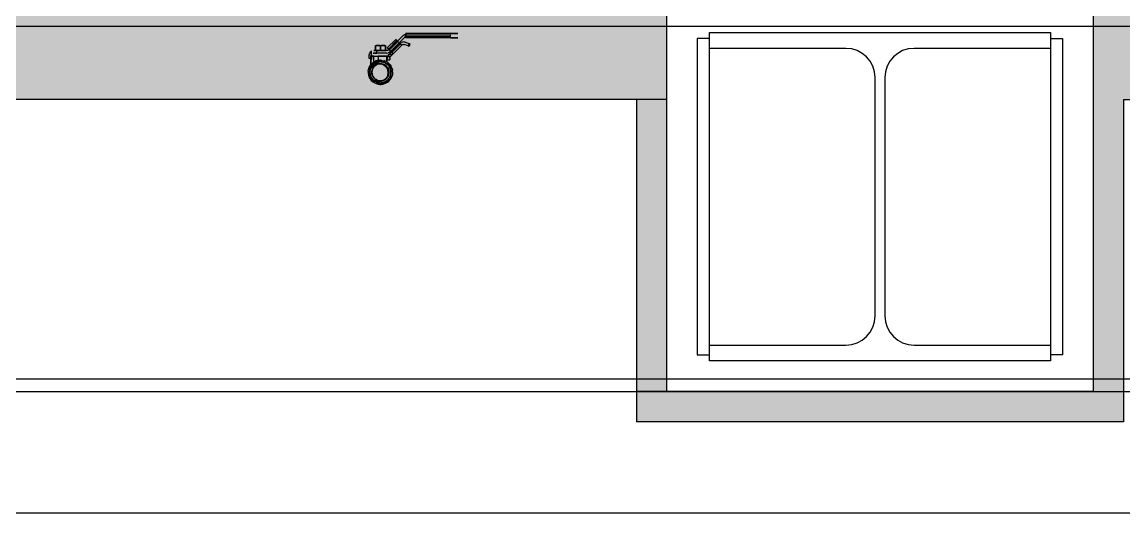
# Model space of a CAD drawing. Header units: inches. Extents: x 0 to 54693, y 0 to 31146.
# Drawn here: x 13074 to 13979, y 14308 to 14712 of the extents above; entities that cross this region are included whole.
import ezdxf

# ---------------------------------------------------------------- set-up
doc = ezdxf.new("R2010")
doc.units = ezdxf.units.IN
doc.header["$MEASUREMENT"] = 0
doc.layers.add('Added', color=3, linetype='Continuous')

msp = doc.modelspace()

# ---------------------------------------------------------------- linework, layer by layer
at = {"layer": 'Added', "linetype": 'Continuous', "lineweight": -2, "ltscale": 0.18}
for p, q in [((13603.23, 14408.32), (13603.23, 14868.32)), ((13953.23, 14868.32), (13953.23, 14408.32)), ((14228.23, 14708.32), (8565.31, 14708.32)), ((13373.63, 14690.81), (13380.55, 14697.73)), ((13375.06, 14689.38), (13386.36, 14700.68)), ((13376.04, 14687.59), (13387.17, 14698.72)), ((13381.94, 14696.35), (13380.55, 14697.73)), ((13385.4, 14692.89), (13380.55, 14697.73)), ((13380.55, 14697.73), (13380.59, 14697.7)), ((13380.58, 14697.71), (13380.55, 14697.73)), ((13380.66, 14697.63), (13380.58, 14697.71)), ((13380.59, 14697.7), (13380.69, 14697.6)), ((13380.78, 14697.51), (13380.66, 14697.63)), ((13380.69, 14697.6), (13380.86, 14697.43)), ((13380.94, 14697.34), (13380.78, 14697.51)), ((13380.86, 14697.43), (13381.07, 14697.22)), ((13381.14, 14697.15), (13380.94, 14697.34)), ((13381.07, 14697.22), (13381.32, 14696.96)), ((13386.36, 14700.68), (13386.93, 14701.14)), ((13386.93, 14701.14), (13387.57, 14701.49)), ((13387.69, 14699.15), (13387.17, 14698.72)), ((13387.57, 14701.49), (13388.27, 14701.7)), ((13387.69, 14699.15), (13388.27, 14699.48)), ((13388.27, 14702.06), (13388.27, 14702.08)), ((13388.27, 14702.08), (13388.27, 14702.08)), ((13388.27, 14702.08), (13388.27, 14702.08)), ((13388.27, 14702.08), (13388.27, 14702.06)), ((13388.27, 14702.03), (13388.27, 14702.06)), ((13388.27, 14702.06), (13388.27, 14702.03)), ((13388.27, 14701.99), (13388.27, 14702.03)), ((13388.27, 14702.03), (13388.27, 14701.99)), ((13388.27, 14701.93), (13388.27, 14701.99)), ((13388.27, 14701.99), (13388.27, 14701.93)), ((13388.27, 14701.87), (13388.27, 14701.93)), ((13388.27, 14701.93), (13388.27, 14701.87)), ((13388.27, 14701.81), (13388.27, 14701.87)), ((13388.27, 14701.87), (13388.27, 14701.81)), ((13388.27, 14701.73), (13388.27, 14701.81)), ((13388.27, 14701.81), (13388.27, 14701.73)), ((13388.27, 14701.65), (13388.27, 14701.73)), ((13388.27, 14701.73), (13388.27, 14701.65)), ((13388.27, 14701.7), (13388.27, 14699.48)), ((13388.27, 14701.55), (13388.27, 14701.65)), ((13388.27, 14701.65), (13388.27, 14701.55)), ((13388.27, 14699.95), (13388.27, 14700.05)), ((13388.27, 14700.05), (13388.27, 14699.95)), ((13388.27, 14699.87), (13388.27, 14699.95)), ((13388.27, 14699.95), (13388.27, 14699.87)), ((13388.27, 14699.79), (13388.27, 14699.87)), ((13388.27, 14699.87), (13388.27, 14699.79)), ((13388.27, 14699.79), (13388.27, 14699.73)), ((13388.27, 14699.73), (13388.27, 14699.79)), ((13388.27, 14699.73), (13388.27, 14699.67)), ((13388.27, 14699.67), (13388.27, 14699.73)), ((13388.27, 14699.67), (13388.27, 14699.61)), ((13388.27, 14699.61), (13388.27, 14699.67)), ((13388.27, 14699.61), (13388.27, 14699.57)), ((13388.27, 14699.57), (13388.27, 14699.61)), ((13388.27, 14699.57), (13388.27, 14699.54)), ((13388.27, 14699.54), (13388.27, 14699.57)), ((13388.27, 14699.54), (13388.27, 14699.52)), ((13388.27, 14699.52), (13388.27, 14699.54)), ((13388.27, 14699.52), (13388.27, 14699.52)), ((13388.27, 14699.52), (13388.27, 14699.52)), ((13425.56, 14702.59), (13388.78, 14702.59)), ((13388.78, 14702.58), (13388.78, 14702.59)), ((13388.78, 14702.59), (13388.78, 14702.58)), ((13388.78, 14702.54), (13388.78, 14702.58)), ((13388.78, 14702.58), (13388.78, 14702.54)), ((13388.78, 14702.48), (13388.78, 14702.54)), ((13388.78, 14702.54), (13388.78, 14702.48)), ((13388.78, 14702.4), (13388.78, 14702.48)), ((13388.78, 14702.48), (13388.78, 14702.4)), ((13388.78, 14702.3), (13388.78, 14702.4)), ((13388.78, 14702.4), (13388.78, 14702.3)), ((13388.78, 14702.17), (13388.78, 14702.3)), ((13388.78, 14702.3), (13388.78, 14702.17)), ((13388.78, 14702.17), (13388.78, 14702.04)), ((13388.78, 14702.04), (13388.78, 14702.17)), ((13388.78, 14702.04), (13388.78, 14701.89)), ((13388.78, 14701.89), (13388.78, 14702.04)), ((13388.78, 14701.89), (13388.78, 14701.73)), ((13388.78, 14701.73), (13388.78, 14701.89)), ((13388.78, 14701.73), (13388.78, 14701.57)), ((13388.78, 14701.57), (13388.78, 14701.73)), ((13388.78, 14701.57), (13388.78, 14700.03)), ((13388.78, 14701.57), (13425.63, 14701.57)), ((13388.78, 14700.03), (13425.63, 14700.03)), ((13388.78, 14700.03), (13388.78, 14699.87)), ((13388.78, 14699.87), (13388.78, 14700.03)), ((13388.78, 14699.87), (13388.78, 14699.71)), ((13388.78, 14699.71), (13388.78, 14699.87)), ((13388.78, 14699.71), (13388.78, 14699.56)), ((13388.78, 14699.56), (13388.78, 14699.71)), ((13388.78, 14699.56), (13388.78, 14699.43)), ((13388.78, 14699.43), (13388.78, 14699.56)), ((13388.78, 14699.43), (13388.78, 14699.3)), ((13388.78, 14699.3), (13388.78, 14699.43)), ((13388.78, 14699.3), (13388.78, 14699.2)), ((13388.78, 14699.2), (13388.78, 14699.3)), ((13388.78, 14699.2), (13388.78, 14699.12)), ((13388.78, 14699.12), (13388.78, 14699.2)), ((13388.78, 14699.12), (13388.78, 14699.06)), ((13388.78, 14699.06), (13388.78, 14699.12)), ((13388.78, 14699.06), (13388.78, 14699.02)), ((13388.78, 14699.02), (13388.78, 14699.06)), ((13388.78, 14699.02), (13388.78, 14699.01)), ((13388.78, 14699.01), (13388.78, 14699.02)), ((13425.56, 14699.01), (13388.78, 14699.01)), ((13425.56, 14702.59), (13427.15, 14702.59)), ((13427.15, 14702.59), (13425.56, 14702.59)), ((13425.56, 14699.01), (13427.15, 14699.01)), ((13427.15, 14699.01), (13425.56, 14699.01)), ((13425.63, 14700.03), (13425.63, 14701.57)), ((13427.15, 14702.59), (13428.58, 14702.59)), ((13428.58, 14702.59), (13427.15, 14702.59)), ((13427.15, 14699.01), (13428.58, 14699.01)), ((13428.58, 14699.01), (13427.15, 14699.01)), ((13428.58, 14702.59), (13429.8, 14702.59)), ((13429.8, 14702.59), (13428.58, 14702.59)), ((13428.58, 14699.01), (13429.8, 14699.01)), ((13429.8, 14699.01), (13428.58, 14699.01)), ((13429.8, 14702.59), (13430.74, 14702.59)), ((13430.74, 14702.59), (13429.8, 14702.59)), ((13429.8, 14699.01), (13430.74, 14699.01)), ((13430.74, 14699.01), (13429.8, 14699.01)), ((13430.74, 14702.59), (13431.33, 14702.59)), ((13431.33, 14702.59), (13430.74, 14702.59)), ((13430.74, 14699.01), (13431.33, 14699.01)), ((13431.33, 14699.01), (13430.74, 14699.01)), ((13431.33, 14702.59), (13431.53, 14702.59)), ((13431.53, 14702.59), (13431.33, 14702.59)), ((13431.33, 14699.01), (13431.53, 14699.01)), ((13431.53, 14699.01), (13431.33, 14699.01)), ((13638.23, 14698.32), (13628.23, 14698.32)), ((13628.23, 14698.32), (13628.23, 14438.32)), ((13638.23, 14433.32), (13638.23, 14703.32)), ((13638.23, 14703.32), (13918.23, 14703.32)), ((13918.23, 14703.32), (13918.23, 14433.32)), ((13918.23, 14698.32), (13928.23, 14698.32)), ((13928.23, 14698.32), (13928.23, 14438.32)), ((13362.5, 14688.45), (13362.46, 14688.45)), ((13362.46, 14688.45), (13362.57, 14688.45)), ((13362.72, 14688.45), (13362.5, 14688.45)), ((13362.57, 14688.45), (13362.74, 14688.45)), ((13362.87, 14688.45), (13362.72, 14688.45)), ((13362.74, 14688.45), (13362.85, 14688.45)), ((13362.85, 14688.45), (13363.01, 14688.45)), ((13363.09, 14688.45), (13362.87, 14688.45)), ((13363.01, 14688.45), (13363.27, 14688.45)), ((13363.44, 14688.45), (13363.09, 14688.45)), ((13363.27, 14688.45), (13363.62, 14688.45)), ((13363.89, 14688.45), (13363.44, 14688.45)), ((13363.62, 14688.45), (13364.04, 14688.45)), ((13364.42, 14688.45), (13363.89, 14688.45)), ((13363.93, 14692.75), (13363.93, 14692.77)), ((13363.93, 14692.77), (13363.93, 14692.73)), ((13363.93, 14692.73), (13363.93, 14692.75)), ((13363.93, 14692.63), (13363.93, 14692.73)), ((13363.93, 14692.73), (13363.93, 14692.59)), ((13363.93, 14692.55), (13363.93, 14692.63)), ((13363.93, 14692.59), (13363.93, 14692.55)), ((13364.45, 14692.55), (13363.93, 14692.41)), ((13363.93, 14692.41), (13363.93, 14692.55)), ((13363.93, 14692.55), (13363.93, 14692.41)), ((13363.93, 14692.41), (13364.44, 14692.55)), ((13363.93, 14692.41), (13363.93, 14688.81)), ((13363.93, 14688.81), (13363.93, 14692.41)), ((13363.93, 14692.41), (13363.93, 14688.81)), ((13363.93, 14688.81), (13363.93, 14692.41)), ((13363.93, 14688.81), (13364.45, 14688.66)), ((13363.93, 14688.67), (13363.93, 14688.81)), ((13363.93, 14688.81), (13363.93, 14688.66)), ((13364.44, 14688.67), (13363.93, 14688.81)), ((13363.93, 14688.58), (13363.93, 14688.67)), ((13363.93, 14688.66), (13363.93, 14688.63)), ((13363.93, 14688.63), (13363.93, 14688.49)), ((13363.93, 14688.49), (13363.93, 14688.58)), ((13363.93, 14688.49), (13363.93, 14688.49)), ((13363.93, 14688.49), (13363.93, 14688.45)), ((13363.93, 14688.47), (13363.93, 14688.49)), ((13363.93, 14688.45), (13363.93, 14688.47)), ((13363.99, 14688.45), (13363.93, 14688.45)), ((13363.93, 14688.45), (13363.93, 14688.45)), ((13363.93, 14688.45), (13363.98, 14688.45)), ((13363.98, 14688.45), (13364.11, 14688.45)), ((13364, 14688.45), (13363.99, 14688.45)), ((13364.12, 14688.45), (13364, 14688.45)), ((13364.04, 14688.45), (13364.5, 14688.45)), ((13364.11, 14688.45), (13364.27, 14688.45)), ((13364.34, 14688.45), (13364.12, 14688.45)), ((13364.27, 14688.45), (13364.33, 14688.45)), ((13364.33, 14688.45), (13364.63, 14688.45)), ((13364.65, 14688.45), (13364.34, 14688.45)), ((13364.99, 14688.45), (13364.42, 14688.45)), ((13364.44, 14692.55), (13364.75, 14692.63)), ((13364.75, 14688.58), (13364.44, 14688.67)), ((13364.57, 14692.59), (13364.45, 14692.55)), ((13364.45, 14688.66), (13364.57, 14688.63)), ((13364.5, 14688.45), (13364.99, 14688.45)), ((13365.28, 14692.73), (13364.57, 14692.59)), ((13364.57, 14688.63), (13365.28, 14688.49)), ((13364.63, 14688.45), (13365, 14688.45)), ((13364.75, 14688.45), (13364.65, 14688.45)), ((13364.75, 14692.63), (13365.35, 14692.73)), ((13365.35, 14688.49), (13364.75, 14688.58)), ((13365.03, 14688.45), (13364.75, 14688.45)), ((13372.8, 14688.45), (13364.99, 14688.45)), ((13364.99, 14686.49), (13364.99, 14688.45)), ((13365, 14688.45), (13365.43, 14688.45)), ((13365.48, 14688.45), (13365.03, 14688.45)), ((13365.97, 14692.77), (13365.28, 14692.73)), ((13365.28, 14688.49), (13365.35, 14688.49)), ((13365.35, 14692.73), (13365.5, 14692.75)), ((13365.35, 14688.49), (13365.97, 14688.45)), ((13365.43, 14688.47), (13365.35, 14688.49)), ((13365.89, 14688.45), (13365.43, 14688.47)), ((13365.43, 14688.45), (13365.89, 14688.45)), ((13365.97, 14688.45), (13365.48, 14688.45)), ((13365.5, 14692.75), (13365.97, 14692.77)), ((13365.89, 14688.45), (13365.97, 14688.45)), ((13365.97, 14688.45), (13365.89, 14688.45)), ((13366.45, 14692.75), (13365.97, 14692.77)), ((13365.97, 14692.77), (13366.66, 14692.73)), ((13366.59, 14688.49), (13365.97, 14688.45)), ((13366.05, 14688.45), (13365.97, 14688.45)), ((13365.97, 14688.45), (13366.51, 14688.45)), ((13365.97, 14688.45), (13366.05, 14688.45)), ((13366.05, 14688.45), (13366.51, 14688.47)), ((13366.57, 14688.45), (13366.05, 14688.45)), ((13366.59, 14692.73), (13366.45, 14692.75)), ((13366.51, 14688.47), (13366.59, 14688.49)), ((13366.51, 14688.45), (13367.09, 14688.45)), ((13366.61, 14688.45), (13366.57, 14688.45)), ((13367.2, 14692.63), (13366.59, 14692.73)), ((13366.59, 14688.49), (13367.19, 14688.58)), ((13366.66, 14688.49), (13366.59, 14688.49)), ((13367.13, 14688.45), (13366.61, 14688.45)), ((13366.66, 14692.73), (13367.38, 14692.59)), ((13367.37, 14688.63), (13366.66, 14688.49)), ((13367.09, 14688.45), (13367.7, 14688.45)), ((13367.72, 14688.45), (13367.13, 14688.45)), ((13367.19, 14688.58), (13367.5, 14688.67)), ((13367.5, 14692.55), (13367.2, 14692.63)), ((13367.5, 14688.66), (13367.37, 14688.63)), ((13367.38, 14692.59), (13367.5, 14692.55)), ((13368.01, 14692.41), (13367.5, 14692.55)), ((13367.5, 14692.55), (13368.01, 14692.41)), ((13367.5, 14688.67), (13368.01, 14688.81)), ((13368.01, 14688.81), (13367.5, 14688.66)), ((13368.52, 14692.55), (13368.01, 14692.41)), ((13368.01, 14692.41), (13368.52, 14692.55)), ((13368.01, 14688.81), (13368.01, 14692.41)), ((13368.01, 14692.41), (13368.01, 14688.81)), ((13368.01, 14688.81), (13368.01, 14692.41)), ((13368.01, 14692.41), (13368.01, 14688.81)), ((13368.01, 14688.81), (13368.52, 14688.66)), ((13368.52, 14688.67), (13368.01, 14688.81)), ((13368.3, 14688.45), (13368.89, 14688.45)), ((13368.48, 14688.45), (13368.32, 14688.45)), ((13368.93, 14688.45), (13368.48, 14688.45)), ((13368.52, 14692.55), (13368.82, 14692.63)), ((13368.65, 14692.59), (13368.52, 14692.55)), ((13368.83, 14688.58), (13368.52, 14688.67)), ((13368.52, 14688.66), (13368.65, 14688.63)), ((13369.36, 14692.73), (13368.65, 14692.59)), ((13368.65, 14688.63), (13369.36, 14688.49)), ((13368.82, 14692.63), (13369.43, 14692.73)), ((13369.43, 14688.49), (13368.83, 14688.58)), ((13368.89, 14688.45), (13369.41, 14688.45)), ((13369.51, 14688.45), (13368.93, 14688.45)), ((13370.05, 14692.77), (13369.36, 14692.73)), ((13369.36, 14688.49), (13369.43, 14688.49)), ((13369.41, 14688.45), (13369.45, 14688.45)), ((13369.43, 14692.73), (13369.58, 14692.75)), ((13369.43, 14688.49), (13370.05, 14688.45)), ((13369.51, 14688.47), (13369.43, 14688.49)), ((13369.45, 14688.45), (13369.97, 14688.45)), ((13369.97, 14688.45), (13369.51, 14688.47)), ((13370.05, 14688.45), (13369.51, 14688.45)), ((13369.58, 14692.75), (13370.05, 14692.77)), ((13369.97, 14688.45), (13370.05, 14688.45)), ((13370.05, 14688.45), (13369.97, 14688.45)), ((13370.52, 14692.75), (13370.05, 14692.77)), ((13370.05, 14692.77), (13370.74, 14692.73)), ((13370.67, 14688.49), (13370.05, 14688.45)), ((13370.05, 14688.45), (13370.55, 14688.45)), ((13370.13, 14688.45), (13370.05, 14688.45)), ((13370.05, 14688.45), (13370.13, 14688.45)), ((13370.13, 14688.45), (13370.59, 14688.47)), ((13370.59, 14688.45), (13370.13, 14688.45)), ((13370.67, 14692.73), (13370.52, 14692.75)), ((13370.55, 14688.45), (13370.99, 14688.45)), ((13370.59, 14688.47), (13370.67, 14688.49)), ((13371.02, 14688.45), (13370.59, 14688.45)), ((13371.27, 14692.63), (13370.67, 14692.73)), ((13370.67, 14688.49), (13371.27, 14688.58)), ((13370.74, 14688.49), (13370.67, 14688.49)), ((13370.74, 14692.73), (13371.45, 14692.59)), ((13371.45, 14688.63), (13370.74, 14688.49)), ((13370.99, 14688.45), (13371.38, 14688.45)), ((13371.39, 14688.45), (13371.02, 14688.45)), ((13371.57, 14692.55), (13371.27, 14692.63)), ((13371.27, 14688.58), (13371.58, 14688.67)), ((13371.38, 14688.45), (13371.68, 14688.45)), ((13371.69, 14688.45), (13371.39, 14688.45)), ((13371.45, 14692.59), (13371.58, 14692.55)), ((13371.58, 14688.66), (13371.45, 14688.63)), ((13372.09, 14692.41), (13371.57, 14692.55)), ((13371.58, 14692.55), (13372.09, 14692.41)), ((13371.58, 14688.67), (13372.09, 14688.81)), ((13372.09, 14688.81), (13371.58, 14688.66)), ((13371.68, 14688.45), (13371.9, 14688.45)), ((13371.91, 14688.45), (13371.69, 14688.45)), ((13371.9, 14688.45), (13372.02, 14688.45)), ((13372.04, 14688.45), (13371.91, 14688.45)), ((13372.02, 14688.45), (13372.04, 14688.45)), ((13372.04, 14688.45), (13372.8, 14688.45)), ((13372.09, 14688.45), (13372.04, 14688.45)), ((13372.09, 14692.75), (13372.09, 14692.77)), ((13372.09, 14692.77), (13372.09, 14692.73)), ((13372.09, 14692.73), (13372.09, 14692.75)), ((13372.09, 14692.63), (13372.09, 14692.73)), ((13372.09, 14692.73), (13372.09, 14692.59)), ((13372.09, 14692.55), (13372.09, 14692.63)), ((13372.09, 14692.59), (13372.09, 14692.55)), ((13372.09, 14692.41), (13372.09, 14692.55)), ((13372.09, 14692.55), (13372.09, 14692.41)), ((13372.09, 14688.81), (13372.09, 14692.41)), ((13372.09, 14688.81), (13372.09, 14692.41)), ((13372.09, 14692.41), (13372.09, 14688.81)), ((13372.09, 14692.41), (13372.09, 14688.81)), ((13372.09, 14688.67), (13372.09, 14688.81)), ((13372.09, 14688.81), (13372.09, 14688.66)), ((13372.09, 14688.58), (13372.09, 14688.67)), ((13372.09, 14688.66), (13372.09, 14688.63)), ((13372.09, 14688.63), (13372.09, 14688.49)), ((13372.09, 14688.49), (13372.09, 14688.58)), ((13372.09, 14688.49), (13372.09, 14688.45)), ((13372.09, 14688.47), (13372.09, 14688.49)), ((13372.09, 14688.49), (13372.09, 14688.49)), ((13372.09, 14688.45), (13372.09, 14688.47)), ((13372.8, 14688.45), (13372.09, 14688.45)), ((13373.37, 14688.5), (13372.8, 14688.45)), ((13374.03, 14688.69), (13373.37, 14688.5)), ((13375.02, 14689.43), (13373.63, 14690.81)), ((13378.48, 14685.97), (13373.63, 14690.81)), ((13373.63, 14690.81), (13373.66, 14690.79)), ((13373.63, 14690.81), (13378.48, 14685.97)), ((13373.67, 14690.78), (13373.63, 14690.81)), ((13373.66, 14690.79), (13373.74, 14690.71)), ((13373.77, 14690.67), (13373.67, 14690.78)), ((13373.74, 14690.71), (13373.86, 14690.59)), ((13373.94, 14690.51), (13373.77, 14690.67)), ((13373.86, 14690.59), (13374.02, 14690.42)), ((13374.15, 14690.29), (13373.94, 14690.51)), ((13374.02, 14690.42), (13374.22, 14690.23)), ((13374.63, 14689.02), (13374.03, 14688.69)), ((13374.4, 14690.04), (13374.15, 14690.29)), ((13374.22, 14690.23), (13374.44, 14690.01)), ((13374.67, 14689.78), (13374.4, 14690.04)), ((13374.44, 14690.01), (13374.67, 14689.78)), ((13374.63, 14689.02), (13375.06, 14689.38)), ((13381.59, 14696.7), (13374.67, 14689.78)), ((13377.44, 14687.01), (13374.67, 14689.78)), ((13374.89, 14685.15), (13384.15, 14694.41)), ((13381.94, 14696.35), (13375.02, 14689.43)), ((13375.03, 14689.42), (13375.02, 14689.43)), ((13375.02, 14689.43), (13375.03, 14689.42)), ((13375.05, 14689.4), (13375.03, 14689.42)), ((13375.03, 14689.42), (13375.06, 14689.38)), ((13375.09, 14689.35), (13375.05, 14689.4)), ((13375.06, 14689.38), (13375.12, 14689.33)), ((13375.15, 14689.3), (13375.09, 14689.35)), ((13375.12, 14689.33), (13375.19, 14689.26)), ((13375.21, 14689.23), (13375.15, 14689.3)), ((13375.19, 14689.26), (13375.27, 14689.17)), ((13375.29, 14689.16), (13375.21, 14689.23)), ((13375.27, 14689.17), (13375.36, 14689.08)), ((13375.36, 14689.08), (13375.29, 14689.16)), ((13382.28, 14696), (13375.36, 14689.08)), ((13375.36, 14689.08), (13376.75, 14687.7)), ((13385.54, 14693.03), (13376.27, 14683.77)), ((13376.75, 14687.7), (13383.67, 14694.62)), ((13377.44, 14687.01), (13384.36, 14693.93)), ((13381.36, 14696.93), (13381.14, 14697.15)), ((13381.32, 14696.96), (13381.59, 14696.7)), ((13381.59, 14696.7), (13381.36, 14696.93)), ((13381.95, 14696.34), (13381.94, 14696.35)), ((13381.94, 14696.35), (13381.95, 14696.34)), ((13381.98, 14696.3), (13381.95, 14696.34)), ((13381.95, 14696.34), (13381.97, 14696.32)), ((13381.97, 14696.32), (13382.01, 14696.27)), ((13382.04, 14696.25), (13381.98, 14696.3)), ((13382.01, 14696.27), (13382.07, 14696.22)), ((13382.11, 14696.18), (13382.04, 14696.25)), ((13382.07, 14696.22), (13382.13, 14696.15)), ((13382.19, 14696.09), (13382.11, 14696.18)), ((13382.13, 14696.15), (13382.21, 14696.08)), ((13382.28, 14696), (13382.19, 14696.09)), ((13382.21, 14696.08), (13382.28, 14696)), ((13383.67, 14694.62), (13382.28, 14696)), ((13383.75, 14694.54), (13383.67, 14694.62)), ((13383.67, 14694.62), (13383.75, 14694.54)), ((13383.82, 14694.47), (13383.75, 14694.54)), ((13383.75, 14694.54), (13383.82, 14694.47)), ((13383.88, 14694.4), (13383.82, 14694.47)), ((13383.82, 14694.47), (13383.88, 14694.4)), ((13383.94, 14694.35), (13383.88, 14694.4)), ((13383.88, 14694.4), (13383.94, 14694.35)), ((13383.98, 14694.31), (13383.94, 14694.35)), ((13383.94, 14694.35), (13383.98, 14694.31)), ((13384.01, 14694.28), (13383.98, 14694.31)), ((13383.98, 14694.31), (13384.01, 14694.28)), ((13384.01, 14694.27), (13384.15, 14694.41)), ((13384.01, 14694.27), (13384.01, 14694.28)), ((13384.01, 14694.28), (13384.01, 14694.27)), ((13384.01, 14694.27), (13385.4, 14692.89)), ((13384.15, 14694.41), (13384.73, 14694.89)), ((13384.36, 14693.93), (13384.63, 14693.66)), ((13384.59, 14693.7), (13384.36, 14693.93)), ((13384.81, 14693.48), (13384.59, 14693.7)), ((13384.63, 14693.66), (13384.88, 14693.41)), ((13384.73, 14694.89), (13385.4, 14695.26)), ((13385.01, 14693.28), (13384.81, 14693.48)), ((13384.88, 14693.41), (13385.09, 14693.19)), ((13385.17, 14693.12), (13385.01, 14693.28)), ((13385.09, 14693.19), (13385.26, 14693.03)), ((13385.3, 14692.99), (13385.17, 14693.12)), ((13385.26, 14693.03), (13385.36, 14692.93)), ((13385.37, 14692.92), (13385.3, 14692.99)), ((13385.36, 14692.93), (13385.4, 14692.89)), ((13385.4, 14692.89), (13385.37, 14692.92)), ((13386.11, 14695.49), (13385.4, 14695.26)), ((13385.54, 14693.03), (13385.4, 14692.89)), ((13385.54, 14693.03), (13385.9, 14693.32)), ((13386.32, 14693.51), (13385.9, 14693.32)), ((13386.86, 14695.58), (13386.11, 14695.49)), ((13386.77, 14693.61), (13386.32, 14693.51)), ((13386.77, 14693.61), (13387.23, 14693.61)), ((13387.62, 14695.53), (13386.86, 14695.58)), ((13387.23, 14693.61), (13387.68, 14693.5)), ((13388.35, 14695.34), (13387.62, 14695.53)), ((13390.83, 14692.35), (13387.68, 14693.5)), ((13388.35, 14695.34), (13391.5, 14694.19)), ((13391.5, 14694.19), (13390.83, 14692.35)), ((13390.83, 14692.35), (13391.02, 14692.28)), ((13391.02, 14692.28), (13390.83, 14692.35)), ((13391.02, 14692.28), (13391.2, 14692.22)), ((13391.2, 14692.22), (13391.02, 14692.28)), ((13391.2, 14692.22), (13391.35, 14692.16)), ((13391.35, 14692.16), (13391.2, 14692.22)), ((13391.35, 14692.16), (13391.47, 14692.12)), ((13391.47, 14692.12), (13391.35, 14692.16)), ((13391.47, 14692.12), (13391.54, 14692.1)), ((13391.54, 14692.1), (13391.47, 14692.12)), ((13391.69, 14694.12), (13391.5, 14694.19)), ((13391.5, 14694.19), (13391.69, 14694.12)), ((13391.54, 14692.1), (13391.57, 14692.09)), ((13391.57, 14692.09), (13391.54, 14692.1)), ((13392.24, 14693.93), (13391.57, 14692.09)), ((13391.87, 14694.06), (13391.69, 14694.12)), ((13391.69, 14694.12), (13391.87, 14694.06)), ((13392.02, 14694), (13391.87, 14694.06)), ((13391.87, 14694.06), (13392.02, 14694)), ((13392.14, 14693.96), (13392.02, 14694)), ((13392.02, 14694), (13392.14, 14693.96)), ((13392.21, 14693.93), (13392.14, 14693.96)), ((13392.14, 14693.96), (13392.21, 14693.93)), ((13392.24, 14693.93), (13392.21, 14693.93)), ((13392.21, 14693.93), (13392.24, 14693.93)), ((13750.23, 14690.32), (13638.23, 14690.32)), ((13918.23, 14690.32), (13806.23, 14690.32)), ((13358.77, 14685.32), (13358.71, 14684.7)), ((13358.71, 14682.09), (13358.71, 14684.7)), ((13360.59, 14682.09), (13358.71, 14682.09)), ((13358.77, 14685.32), (13359.03, 14686.21)), ((13359.51, 14687), (13359.03, 14686.21)), ((13365.84, 14679.42), (13359.34, 14675.67)), ((13359.51, 14687), (13360.16, 14687.65)), ((13359.53, 14684.02), (13359.51, 14684.02)), ((13359.51, 14684.02), (13359.54, 14684.02)), ((13359.59, 14684.02), (13359.53, 14684.02)), ((13359.54, 14684.02), (13359.62, 14684.02)), ((13359.7, 14684.02), (13359.59, 14684.02)), ((13359.62, 14684.02), (13359.74, 14684.02)), ((13359.84, 14684.02), (13359.7, 14684.02)), ((13359.74, 14684.02), (13359.89, 14684.02)), ((13360.01, 14684.02), (13359.84, 14684.02)), ((13359.89, 14684.02), (13360.06, 14684.02)), ((13360.01, 14676.68), (13360.01, 14684.02)), ((13360.01, 14684.02), (13366.13, 14684.02)), ((13360.06, 14684.02), (13360.25, 14684.02)), ((13360.59, 14687.94), (13360.16, 14687.65)), ((13362.65, 14684.02), (13360.25, 14684.02)), ((13360.25, 14684.02), (13360.25, 14676.98)), ((13360.59, 14682.09), (13360.59, 14687.94)), ((13360.67, 14685.02), (13360.67, 14682.09)), ((13360.67, 14681.95), (13360.67, 14682.09)), ((13360.67, 14682.09), (13360.67, 14681.93)), ((13360.67, 14681.71), (13360.67, 14681.95)), ((13360.67, 14681.93), (13360.67, 14681.86)), ((13360.67, 14681.86), (13360.67, 14681.7)), ((13360.67, 14681.51), (13360.67, 14681.71)), ((13360.67, 14681.7), (13360.67, 14681.65)), ((13360.67, 14681.65), (13360.67, 14681.49)), ((13360.67, 14681.35), (13360.67, 14681.51)), ((13360.67, 14681.49), (13360.67, 14681.46)), ((13360.67, 14681.46), (13360.67, 14681.31)), ((13360.67, 14681.22), (13360.67, 14681.35)), ((13360.67, 14681.31), (13360.67, 14681.19)), ((13360.67, 14681.2), (13360.67, 14681.22)), ((13360.67, 14681.14), (13360.67, 14681.2)), ((13360.67, 14681.19), (13360.67, 14681.13)), ((13360.67, 14681.13), (13360.67, 14681.14)), ((13360.67, 14681.13), (13360.67, 14681.11)), ((13360.67, 14681.11), (13360.67, 14681.13)), ((13361.51, 14676.92), (13368.01, 14680.67)), ((13363.01, 14679.33), (13361.68, 14678.42)), ((13361.68, 14678.42), (13363.01, 14679.33)), ((13361.68, 14678.42), (13362.65, 14679.12)), ((13362.31, 14686.49), (13362.14, 14686.49)), ((13362.14, 14686.49), (13362.5, 14686.49)), ((13362.57, 14686.49), (13362.31, 14686.49)), ((13362.32, 14678.9), (13363.01, 14679.33)), ((13362.4, 14684.02), (13362.38, 14684.02)), ((13362.38, 14684.02), (13362.58, 14684.02)), ((13362.65, 14684.02), (13362.4, 14684.02)), ((13363.01, 14679.33), (13362.4, 14678.96)), ((13362.5, 14686.49), (13362.72, 14686.49)), ((13362.74, 14686.49), (13362.57, 14686.49)), ((13362.58, 14684.02), (13363.01, 14684.02)), ((13362.65, 14679.12), (13362.65, 14684.02)), ((13362.72, 14686.49), (13362.87, 14686.49)), ((13362.85, 14686.49), (13362.74, 14686.49)), ((13363.01, 14686.49), (13362.85, 14686.49)), ((13362.87, 14686.49), (13363.09, 14686.49)), ((13363.27, 14686.49), (13363.01, 14686.49)), ((13363.01, 14684.02), (13363.63, 14684.02)), ((13364.46, 14680.02), (13363.01, 14679.33)), ((13364.46, 14680.02), (13363.01, 14679.33)), ((13363.72, 14679.71), (13363.01, 14679.33)), ((13363.01, 14679.33), (13363.72, 14679.71)), ((13363.09, 14686.49), (13363.44, 14686.49)), ((13363.62, 14686.49), (13363.27, 14686.49)), ((13363.44, 14686.49), (13363.89, 14686.49)), ((13364.04, 14686.49), (13363.62, 14686.49)), ((13363.63, 14684.02), (13364.44, 14684.02)), ((13364.46, 14680.02), (13363.72, 14679.71)), ((13363.72, 14679.71), (13364.46, 14680.02)), ((13363.89, 14686.49), (13364.42, 14686.49)), ((13364.5, 14686.49), (13364.04, 14686.49)), ((13364.42, 14686.49), (13364.99, 14686.49)), ((13364.44, 14684.02), (13365.38, 14684.02)), ((13364.46, 14680.02), (13366.01, 14680.47)), ((13366.01, 14680.47), (13364.46, 14680.02)), ((13365.23, 14680.28), (13364.46, 14680.02)), ((13364.46, 14680.02), (13365.23, 14680.28)), ((13364.46, 14680.02), (13364.46, 14680.02)), ((13364.99, 14686.49), (13364.5, 14686.49)), ((13365.97, 14679.49), (13364.77, 14678.8)), ((13364.77, 14678.8), (13365.97, 14679.49)), ((13366.06, 14679.11), (13364.81, 14678.72)), ((13373.38, 14686.49), (13364.99, 14686.49)), ((13366.01, 14680.47), (13365.23, 14680.28)), ((13365.23, 14680.28), (13366.01, 14680.47)), ((13365.38, 14684.02), (13366.44, 14684.02)), ((13367.28, 14680.25), (13365.84, 14679.42)), ((13367.28, 14680.25), (13365.97, 14679.49)), ((13365.97, 14679.49), (13367.28, 14680.25)), ((13366.01, 14680.47), (13367.61, 14680.67)), ((13367.56, 14680.66), (13366.01, 14680.47)), ((13366.13, 14680.5), (13366.01, 14680.47)), ((13366.06, 14679.11), (13367.36, 14679.3)), ((13366.13, 14684.02), (13366.13, 14680.5)), ((13366.15, 14684.02), (13366.13, 14684.02)), ((13366.21, 14684.02), (13366.15, 14684.02)), ((13366.29, 14684.02), (13366.21, 14684.02)), ((13366.41, 14684.02), (13366.29, 14684.02)), ((13366.55, 14684.02), (13366.41, 14684.02)), ((13366.44, 14684.02), (13367.56, 14684.02)), ((13366.71, 14684.02), (13366.55, 14684.02)), ((13366.87, 14684.02), (13366.71, 14684.02)), ((13369.15, 14684.02), (13366.87, 14684.02)), ((13368.01, 14680.67), (13367.28, 14680.25)), ((13368.67, 14679.3), (13367.36, 14679.3)), ((13367.56, 14684.02), (13368.7, 14684.02)), ((13367.61, 14680.67), (13367.56, 14680.66)), ((13368.01, 14680.67), (13368.01, 14680.67)), ((13368.01, 14680.67), (13368.74, 14680.25)), ((13374.51, 14676.92), (13368.01, 14680.67)), ((13368.01, 14680.67), (13368.01, 14680.67)), ((13368.01, 14680.67), (13370.18, 14679.42)), ((13368.74, 14680.25), (13368.01, 14680.67)), ((13368.67, 14679.3), (13369.96, 14679.11)), ((13368.7, 14684.02), (13369.8, 14684.02)), ((13368.74, 14680.25), (13370.05, 14679.49)), ((13370.18, 14679.42), (13368.74, 14680.25)), ((13370.05, 14679.49), (13368.74, 14680.25)), ((13368.74, 14680.25), (13370.18, 14679.42)), ((13369.32, 14684.02), (13369.15, 14684.02)), ((13369.47, 14684.02), (13369.32, 14684.02)), ((13369.61, 14684.02), (13369.47, 14684.02)), ((13369.73, 14684.02), (13369.61, 14684.02)), ((13369.81, 14684.02), (13369.73, 14684.02)), ((13369.8, 14684.02), (13369.83, 14684.02)), ((13369.87, 14684.02), (13369.81, 14684.02)), ((13369.83, 14684.02), (13369.9, 14684.02)), ((13369.89, 14684.02), (13369.87, 14684.02)), ((13370.97, 14684.02), (13369.89, 14684.02)), ((13369.9, 14684.02), (13370.02, 14684.02)), ((13371.21, 14678.72), (13369.96, 14679.11)), ((13370.02, 14684.02), (13370.17, 14684.02)), ((13370.05, 14679.49), (13371.25, 14678.8)), ((13371.25, 14678.8), (13370.05, 14679.49)), ((13370.17, 14684.02), (13370.35, 14684.02)), ((13370.18, 14679.42), (13376.68, 14675.67)), ((13370.35, 14684.02), (13370.54, 14684.02)), ((13370.54, 14684.02), (13372.33, 14684.02)), ((13370.8, 14680.28), (13370.79, 14680.27)), ((13370.79, 14680.27), (13372.3, 14679.71)), ((13372.3, 14679.71), (13370.8, 14680.28)), ((13371.91, 14684.02), (13370.97, 14684.02)), ((13372.69, 14684.02), (13371.91, 14684.02)), ((13372.3, 14679.71), (13373.7, 14678.9)), ((13373.7, 14678.9), (13372.3, 14679.71)), ((13372.33, 14684.02), (13372.5, 14684.02)), ((13372.5, 14684.02), (13372.65, 14684.02)), ((13372.65, 14684.02), (13372.79, 14684.02)), ((13373.25, 14684.02), (13372.69, 14684.02)), ((13372.79, 14684.02), (13372.91, 14684.02)), ((13372.91, 14684.02), (13372.99, 14684.02)), ((13372.99, 14684.02), (13373.05, 14684.02)), ((13373.05, 14684.02), (13373.07, 14684.02)), ((13373.07, 14684.02), (13373.34, 14684.02)), ((13373.07, 14684.02), (13373.07, 14679.3)), ((13373.34, 14684.02), (13373.25, 14684.02)), ((13373.34, 14684.02), (13375.43, 14684.02)), ((13373.38, 14686.49), (13374.36, 14686.62)), ((13373.8, 14683.1), (13373.72, 14682.32)), ((13373.72, 14680.79), (13373.72, 14682.32)), ((13373.72, 14680.79), (13375.68, 14680.79)), ((13373.8, 14683.1), (13374.02, 14683.85)), ((13374.02, 14683.85), (13374.39, 14684.54)), ((13375.26, 14686.99), (13374.36, 14686.62)), ((13374.39, 14684.54), (13374.89, 14685.15)), ((13377.09, 14687.35), (13374.89, 14685.15)), ((13374.89, 14685.15), (13374.91, 14685.17)), ((13374.91, 14685.17), (13374.89, 14685.15)), ((13377.68, 14685.17), (13374.91, 14685.17)), ((13376.04, 14687.59), (13375.26, 14686.99)), ((13375.43, 14684.02), (13375.56, 14684.02)), ((13375.56, 14684.02), (13375.43, 14684.02)), ((13375.56, 14684.02), (13375.73, 14684.02)), ((13375.73, 14684.02), (13375.56, 14684.02)), ((13375.68, 14682.32), (13375.72, 14682.72)), ((13375.68, 14682.32), (13375.68, 14680.79)), ((13375.83, 14683.1), (13375.72, 14682.72)), ((13375.73, 14684.02), (13375.88, 14684.02)), ((13375.88, 14684.02), (13375.73, 14684.02)), ((13376.02, 14683.46), (13375.83, 14683.1)), ((13375.88, 14684.02), (13376.01, 14684.02)), ((13376.01, 14684.02), (13375.88, 14684.02)), ((13376.01, 14684.02), (13376.1, 14684.02)), ((13376.1, 14684.02), (13376.01, 14684.02)), ((13376.02, 14683.46), (13376.27, 14683.77)), ((13376.1, 14684.02), (13376.16, 14684.02)), ((13376.16, 14684.02), (13376.1, 14684.02)), ((13376.16, 14684.02), (13376.17, 14684.02)), ((13376.17, 14684.02), (13376.16, 14684.02)), ((13378.48, 14685.97), (13376.27, 14683.77)), ((13376.82, 14687.62), (13376.75, 14687.7)), ((13376.75, 14687.7), (13376.82, 14687.62)), ((13376.9, 14687.55), (13376.82, 14687.62)), ((13376.82, 14687.62), (13376.9, 14687.55)), ((13376.96, 14687.48), (13376.9, 14687.55)), ((13376.9, 14687.55), (13376.96, 14687.48)), ((13377.02, 14687.43), (13376.96, 14687.48)), ((13376.96, 14687.48), (13377.02, 14687.43)), ((13377.06, 14687.39), (13377.02, 14687.43)), ((13377.02, 14687.43), (13377.06, 14687.39)), ((13377.09, 14687.36), (13377.06, 14687.39)), ((13377.06, 14687.39), (13377.09, 14687.36)), ((13377.09, 14687.35), (13377.09, 14687.36)), ((13377.09, 14687.36), (13377.09, 14687.35)), ((13378.48, 14685.97), (13377.09, 14687.35)), ((13377.39, 14684.88), (13377.29, 14684.78)), ((13377.29, 14684.78), (13377.39, 14684.88)), ((13377.49, 14684.98), (13377.39, 14684.88)), ((13377.39, 14684.88), (13377.49, 14684.98)), ((13377.44, 14687.01), (13377.67, 14686.78)), ((13377.71, 14686.74), (13377.44, 14687.01)), ((13377.57, 14685.06), (13377.49, 14684.98)), ((13377.49, 14684.98), (13377.57, 14685.06)), ((13377.63, 14685.12), (13377.57, 14685.06)), ((13377.57, 14685.06), (13377.63, 14685.12)), ((13377.67, 14685.16), (13377.63, 14685.12)), ((13377.63, 14685.12), (13377.67, 14685.16)), ((13377.67, 14686.78), (13377.89, 14686.56)), ((13377.68, 14685.17), (13377.67, 14685.16)), ((13377.67, 14685.16), (13377.68, 14685.17)), ((13377.96, 14686.49), (13377.71, 14686.74)), ((13377.89, 14686.56), (13378.09, 14686.36)), ((13378.17, 14686.27), (13377.96, 14686.49)), ((13378.09, 14686.36), (13378.25, 14686.2)), ((13378.34, 14686.11), (13378.17, 14686.27)), ((13378.25, 14686.2), (13378.38, 14686.07)), ((13378.44, 14686), (13378.34, 14686.11)), ((13378.38, 14686.07), (13378.45, 14686)), ((13378.48, 14685.97), (13378.44, 14686)), ((13378.45, 14686), (13378.48, 14685.97)), ((13358.03, 14671.47), (13358.29, 14673.06)), ((13358.03, 14671.47), (13358.03, 14669.86)), ((13358.29, 14673.06), (13358.8, 14674.59)), ((13359.55, 14676.01), (13358.8, 14674.59)), ((13358.8, 14674.59), (13359.51, 14675.96)), ((13359.51, 14675.96), (13358.8, 14674.59)), ((13358.8, 14674.59), (13359.15, 14675.32)), ((13359.15, 14675.32), (13359.55, 14676.01)), ((13359.25, 14670.35), (13359.51, 14672.29)), ((13359.51, 14668.41), (13359.25, 14670.35)), ((13359.34, 14675.67), (13361.51, 14676.92)), ((13359.34, 14675.67), (13360.07, 14676.09)), ((13360.07, 14676.09), (13359.34, 14675.67)), ((13359.34, 14675.67), (13359.34, 14674.83)), ((13359.34, 14665.66), (13359.34, 14675.67)), ((13359.34, 14675.67), (13359.34, 14675.67)), ((13359.34, 14675.67), (13359.34, 14675.67)), ((13359.34, 14674.83), (13359.34, 14673.31)), ((13359.34, 14673.31), (13359.34, 14674.83)), ((13359.34, 14674.83), (13359.34, 14673.16)), ((13359.34, 14673.31), (13359.34, 14671.93)), ((13359.34, 14671.93), (13359.34, 14673.31)), ((13359.34, 14673.16), (13359.34, 14665.66)), ((13359.34, 14671.93), (13359.34, 14670.66)), ((13359.34, 14670.66), (13359.34, 14671.93)), ((13359.44, 14671.92), (13359.34, 14670.66)), ((13359.34, 14670.66), (13359.34, 14669.4)), ((13359.34, 14670.66), (13359.44, 14669.41)), ((13359.34, 14669.4), (13359.34, 14670.66)), ((13359.44, 14671.92), (13359.72, 14673.19)), ((13359.51, 14672.29), (13360.25, 14674.1)), ((13359.55, 14676.01), (13360.52, 14677.3)), ((13360.52, 14677.3), (13359.55, 14676.01)), ((13359.55, 14676.01), (13360.01, 14676.68)), ((13359.72, 14673.19), (13360.2, 14674.42)), ((13360.52, 14677.3), (13360.01, 14676.68)), ((13360.01, 14676.68), (13360.52, 14677.3)), ((13360.07, 14676.09), (13361.51, 14676.92)), ((13361.51, 14676.92), (13360.07, 14676.09)), ((13361.38, 14676.84), (13360.07, 14676.09)), ((13360.07, 14676.09), (13361.38, 14676.84)), ((13360.85, 14675.55), (13360.2, 14674.42)), ((13360.25, 14676.98), (13360.52, 14677.3)), ((13361.45, 14675.65), (13360.25, 14674.1)), ((13360.52, 14677.3), (13361.68, 14678.42)), ((13361.08, 14677.88), (13360.52, 14677.3)), ((13360.52, 14677.3), (13361.08, 14677.88)), ((13360.85, 14675.55), (13361.67, 14676.57)), ((13361.12, 14671.99), (13361, 14670.66)), ((13361, 14670.66), (13361.12, 14669.34)), ((13361.03, 14671.33), (13361.28, 14672.64)), ((13361.03, 14670), (13361.03, 14671.33)), ((13361.68, 14678.42), (13361.08, 14677.88)), ((13361.08, 14677.88), (13361.68, 14678.42)), ((13361.5, 14673.27), (13361.12, 14671.99)), ((13361.28, 14672.64), (13361.78, 14673.88)), ((13362.58, 14677.53), (13361.38, 14676.84)), ((13361.38, 14676.84), (13362.58, 14677.53)), ((13361.45, 14675.65), (13363, 14676.84)), ((13362.11, 14674.46), (13361.5, 14673.27)), ((13362.64, 14677.46), (13361.67, 14676.57)), ((13361.68, 14678.42), (13362.38, 14678.94)), ((13362.38, 14678.94), (13361.68, 14678.42)), ((13362.32, 14678.9), (13361.68, 14678.42)), ((13361.68, 14678.42), (13362.32, 14678.9)), ((13361.78, 14673.88), (13362.5, 14675)), ((13362.93, 14675.5), (13362.11, 14674.46)), ((13362.4, 14678.96), (13362.32, 14678.9)), ((13362.5, 14675), (13363.42, 14675.96)), ((13363.68, 14678.17), (13362.58, 14677.53)), ((13362.58, 14677.53), (13363.68, 14678.17)), ((13363.68, 14678.17), (13362.64, 14677.46)), ((13363.94, 14676.38), (13362.93, 14675.5)), ((13364.81, 14677.59), (13363, 14676.84)), ((13363.42, 14675.96), (13364.5, 14676.74)), ((13364.77, 14678.8), (13363.68, 14678.17)), ((13363.68, 14678.17), (13364.77, 14678.8)), ((13364.81, 14678.72), (13363.68, 14678.17)), ((13365.1, 14677.04), (13363.94, 14676.38)), ((13364.5, 14676.74), (13365.72, 14677.29)), ((13366.75, 14677.85), (13364.81, 14677.59)), ((13366.36, 14677.48), (13365.1, 14677.04)), ((13365.72, 14677.29), (13367.01, 14677.61)), ((13367.68, 14677.67), (13366.36, 14677.48)), ((13368.69, 14677.59), (13366.75, 14677.85)), ((13367.01, 14677.61), (13368.34, 14677.67)), ((13369.01, 14677.61), (13367.68, 14677.67)), ((13368.34, 14677.67), (13369.66, 14677.48)), ((13368.69, 14677.59), (13370.5, 14676.84)), ((13370.3, 14677.29), (13369.01, 14677.61)), ((13369.66, 14677.48), (13370.92, 14677.04)), ((13371.52, 14676.74), (13370.3, 14677.29)), ((13370.5, 14676.84), (13372.05, 14675.65)), ((13370.92, 14677.04), (13372.08, 14676.38)), ((13372.34, 14678.17), (13371.21, 14678.72)), ((13371.25, 14678.8), (13372.34, 14678.17)), ((13372.34, 14678.17), (13371.25, 14678.8)), ((13372.6, 14675.96), (13371.52, 14676.74)), ((13372.05, 14675.65), (13373.24, 14674.1)), ((13372.08, 14676.38), (13373.09, 14675.5)), ((13372.34, 14678.17), (13373.38, 14677.47)), ((13373.38, 14677.46), (13372.34, 14678.17)), ((13372.34, 14678.17), (13373.44, 14677.54)), ((13373.43, 14677.54), (13372.34, 14678.17)), ((13373.52, 14675), (13372.6, 14675.96)), ((13373.09, 14675.5), (13373.91, 14674.46)), ((13373.24, 14674.1), (13373.99, 14672.29)), ((13373.38, 14677.47), (13374.34, 14676.59)), ((13374.35, 14676.57), (13373.38, 14677.46)), ((13374.62, 14676.85), (13373.43, 14677.54)), ((13373.44, 14677.54), (13374.64, 14676.85)), ((13374.24, 14673.88), (13373.52, 14675)), ((13374.95, 14677.88), (13373.7, 14678.9)), ((13373.91, 14674.46), (13374.52, 14673.27)), ((13374.25, 14670.35), (13373.99, 14672.29)), ((13373.99, 14668.41), (13374.25, 14670.35)), ((13374.74, 14672.64), (13374.24, 14673.88)), ((13374.34, 14676.59), (13375.15, 14675.57)), ((13375.17, 14675.55), (13374.35, 14676.57)), ((13375.95, 14676.09), (13374.51, 14676.92)), ((13374.52, 14673.27), (13374.9, 14671.99)), ((13375.92, 14676.1), (13374.62, 14676.85)), ((13374.64, 14676.85), (13375.95, 14676.09)), ((13374.99, 14671.33), (13374.74, 14672.64)), ((13374.9, 14671.99), (13375.02, 14670.66)), ((13375.02, 14670.66), (13374.9, 14669.34)), ((13376.01, 14676.68), (13374.95, 14677.88)), ((13374.99, 14670), (13374.99, 14671.33)), ((13375.15, 14675.57), (13375.81, 14674.44)), ((13375.82, 14674.42), (13375.17, 14675.55)), ((13375.81, 14674.44), (13376.29, 14673.23)), ((13376.3, 14673.19), (13375.82, 14674.42)), ((13376.68, 14675.67), (13375.92, 14676.1)), ((13376.01, 14676.68), (13376.47, 14676.01)), ((13376.29, 14673.23), (13376.58, 14671.96)), ((13376.59, 14671.92), (13376.3, 14673.19)), ((13376.47, 14676.01), (13376.68, 14675.67)), ((13376.58, 14671.96), (13376.68, 14670.66)), ((13376.68, 14670.66), (13376.59, 14671.92)), ((13376.59, 14669.41), (13376.68, 14670.66)), ((13376.68, 14675.67), (13376.68, 14674.83)), ((13376.68, 14668.16), (13376.68, 14675.67)), ((13376.68, 14675.67), (13376.68, 14675.67)), ((13376.68, 14675.67), (13376.68, 14673.16)), ((13376.68, 14674.86), (13376.68, 14675.67)), ((13376.68, 14675.67), (13376.68, 14675.67)), ((13376.68, 14675.67), (13376.87, 14675.32)), ((13376.68, 14673.35), (13376.68, 14674.86)), ((13376.68, 14674.86), (13376.68, 14673.16)), ((13376.68, 14673.16), (13376.68, 14674.86)), ((13376.68, 14674.83), (13376.68, 14673.31)), ((13376.68, 14671.98), (13376.68, 14673.35)), ((13376.68, 14673.31), (13376.68, 14671.93)), ((13376.68, 14673.16), (13376.68, 14665.66)), ((13376.68, 14670.66), (13376.68, 14671.98)), ((13376.68, 14671.93), (13376.68, 14670.66)), ((13376.68, 14670.66), (13376.68, 14669.4)), ((13376.68, 14669.4), (13376.68, 14670.66)), ((13377.51, 14673.83), (13376.87, 14675.32)), ((13377.51, 14673.83), (13377.89, 14672.27)), ((13378.02, 14670.66), (13377.89, 14672.27)), ((13378.02, 14670.66), (13377.89, 14669.06)), ((13358.03, 14669.86), (13358.29, 14668.27)), ((13358.29, 14668.27), (13358.8, 14666.74)), ((13358.8, 14666.74), (13359.15, 14666.01)), ((13359.34, 14665.66), (13359.15, 14666.01)), ((13359.34, 14669.4), (13359.34, 14668.02)), ((13359.34, 14668.02), (13359.34, 14669.4)), ((13359.34, 14668.02), (13359.34, 14666.5)), ((13359.34, 14666.5), (13359.34, 14668.02)), ((13359.34, 14666.5), (13359.34, 14665.66)), ((13359.34, 14665.66), (13359.34, 14666.5)), ((13359.34, 14665.66), (13359.34, 14665.66)), ((13359.34, 14665.66), (13359.34, 14665.66)), ((13361.51, 14664.41), (13359.34, 14665.66)), ((13359.34, 14665.66), (13360.07, 14665.24)), ((13359.55, 14665.31), (13359.34, 14665.66)), ((13359.44, 14669.41), (13359.72, 14668.13)), ((13359.51, 14668.41), (13360.25, 14666.6)), ((13359.55, 14665.31), (13360.52, 14664.02)), ((13360.2, 14666.91), (13359.72, 14668.13)), ((13360.07, 14665.24), (13360.43, 14665.03)), ((13361.38, 14664.48), (13360.07, 14665.24)), ((13361.51, 14664.41), (13360.07, 14665.24)), ((13360.07, 14665.24), (13361.38, 14664.48)), ((13360.07, 14665.24), (13361.51, 14664.41)), ((13360.2, 14666.91), (13360.85, 14665.78)), ((13361.45, 14665.04), (13360.25, 14666.6)), ((13360.43, 14665.03), (13365.84, 14661.91)), ((13360.52, 14664.02), (13361.68, 14662.91)), ((13360.85, 14665.78), (13361.67, 14664.75)), ((13361.28, 14668.69), (13361.03, 14670)), ((13361.12, 14669.34), (13361.5, 14668.06)), ((13361.78, 14667.45), (13361.28, 14668.69)), ((13362.58, 14663.79), (13361.38, 14664.48)), ((13361.38, 14664.48), (13362.58, 14663.79)), ((13361.45, 14665.04), (13363, 14663.85)), ((13361.5, 14668.06), (13362.11, 14666.87)), ((13366.93, 14661.28), (13361.51, 14664.41)), ((13362.64, 14663.86), (13361.67, 14664.75)), ((13363.01, 14661.99), (13361.68, 14662.91)), ((13362.5, 14666.33), (13361.78, 14667.45)), ((13362.11, 14666.87), (13362.93, 14665.82)), ((13363.42, 14665.36), (13362.5, 14666.33)), ((13363.68, 14663.16), (13362.58, 14663.79)), ((13362.58, 14663.79), (13363.68, 14663.16)), ((13363.68, 14663.16), (13362.64, 14663.86)), ((13362.93, 14665.82), (13363.94, 14664.95)), ((13364.81, 14663.1), (13363, 14663.85)), ((13363.01, 14661.99), (13364.46, 14661.3)), ((13364.5, 14664.59), (13363.42, 14665.36)), ((13363.68, 14663.16), (13364.81, 14662.61)), ((13364.77, 14662.53), (13363.68, 14663.16)), ((13363.68, 14663.16), (13364.77, 14662.53)), ((13363.94, 14664.95), (13365.1, 14664.28)), ((13364.46, 14661.3), (13366.01, 14660.85)), ((13365.72, 14664.03), (13364.5, 14664.59)), ((13365.97, 14661.83), (13364.77, 14662.53)), ((13364.77, 14662.53), (13365.97, 14661.83)), ((13366.75, 14662.85), (13364.81, 14663.1)), ((13364.81, 14662.61), (13366.06, 14662.22)), ((13365.1, 14664.28), (13366.36, 14663.85)), ((13367.01, 14663.72), (13365.72, 14664.03)), ((13365.84, 14661.91), (13367.28, 14661.08)), ((13367.28, 14661.08), (13365.97, 14661.83)), ((13365.97, 14661.83), (13367.28, 14661.08)), ((13367.36, 14662.02), (13366.06, 14662.22)), ((13366.36, 14663.85), (13367.68, 14663.66)), ((13368.69, 14663.1), (13366.75, 14662.85)), ((13367.28, 14661.08), (13366.93, 14661.28)), ((13368.34, 14663.66), (13367.01, 14663.72)), ((13367.36, 14662.02), (13368.67, 14662.02)), ((13367.68, 14663.66), (13369.01, 14663.72)), ((13368.01, 14660.65), (13376.68, 14665.66)), ((13374.51, 14664.41), (13368.01, 14660.65)), ((13368.01, 14660.66), (13368.74, 14661.08)), ((13368.74, 14661.07), (13368.01, 14660.65)), ((13369.66, 14663.85), (13368.34, 14663.66)), ((13369.96, 14662.22), (13368.67, 14662.02)), ((13370.5, 14663.85), (13368.69, 14663.1)), ((13370.05, 14661.83), (13368.74, 14661.07)), ((13368.74, 14661.08), (13370.05, 14661.83)), ((13369.01, 14663.72), (13370.3, 14664.03)), ((13369.22, 14660.73), (13370.8, 14661.05)), ((13370.92, 14664.28), (13369.66, 14663.85)), ((13369.96, 14662.22), (13371.21, 14662.61)), ((13370.05, 14661.83), (13371.25, 14662.53)), ((13371.25, 14662.52), (13370.05, 14661.83)), ((13370.3, 14664.03), (13371.52, 14664.59)), ((13370.5, 14663.85), (13372.05, 14665.04)), ((13370.8, 14661.05), (13372.3, 14661.62)), ((13372.08, 14664.95), (13370.92, 14664.28)), ((13372.34, 14663.16), (13371.21, 14662.61)), ((13372.34, 14663.16), (13371.25, 14662.52)), ((13371.25, 14662.53), (13372.34, 14663.16)), ((13371.52, 14664.59), (13372.6, 14665.36)), ((13373.24, 14666.6), (13372.05, 14665.04)), ((13373.09, 14665.82), (13372.08, 14664.95)), ((13373.7, 14662.42), (13372.3, 14661.62)), ((13372.3, 14661.62), (13373.7, 14662.42)), ((13372.34, 14663.16), (13373.38, 14663.86)), ((13373.44, 14663.79), (13372.34, 14663.16)), ((13372.34, 14663.16), (13373.44, 14663.79)), ((13372.6, 14665.36), (13373.52, 14666.33)), ((13373.91, 14666.87), (13373.09, 14665.82)), ((13373.99, 14668.41), (13373.24, 14666.6)), ((13373.38, 14663.86), (13374.35, 14664.75)), ((13374.64, 14664.48), (13373.44, 14663.79)), ((13373.44, 14663.79), (13374.64, 14664.48)), ((13373.52, 14666.33), (13374.24, 14667.45)), ((13373.7, 14662.42), (13374.95, 14663.44)), ((13374.52, 14668.06), (13373.91, 14666.87)), ((13374.24, 14667.45), (13374.74, 14668.69)), ((13374.35, 14664.75), (13375.17, 14665.78)), ((13376.68, 14665.66), (13374.51, 14664.41)), ((13375.95, 14665.24), (13374.51, 14664.41)), ((13374.51, 14664.41), (13375.95, 14665.24)), ((13374.9, 14669.34), (13374.52, 14668.06)), ((13375.95, 14665.24), (13374.64, 14664.48)), ((13374.64, 14664.48), (13375.95, 14665.24)), ((13374.74, 14668.69), (13374.99, 14670)), ((13374.95, 14663.44), (13376.01, 14664.65)), ((13375.82, 14666.91), (13375.17, 14665.78)), ((13375.82, 14666.91), (13376.3, 14668.13)), ((13376.68, 14665.66), (13375.95, 14665.24)), ((13375.95, 14665.24), (13376.68, 14665.66)), ((13376.47, 14665.31), (13376.01, 14664.65)), ((13376.59, 14669.41), (13376.3, 14668.13)), ((13376.47, 14665.31), (13376.68, 14665.66)), ((13376.68, 14669.4), (13376.68, 14668.02)), ((13376.68, 14668.02), (13376.68, 14669.4)), ((13376.68, 14666.5), (13376.68, 14668.16)), ((13376.68, 14668.02), (13376.68, 14666.5)), ((13376.68, 14666.5), (13376.68, 14668.02)), ((13376.68, 14665.66), (13376.68, 14666.5)), ((13376.87, 14666.01), (13376.68, 14665.66)), ((13376.68, 14665.66), (13376.68, 14665.66)), ((13376.68, 14665.66), (13376.68, 14665.66)), ((13376.87, 14666.01), (13377.51, 14667.49)), ((13377.89, 14669.06), (13377.51, 14667.49)), ((13774.23, 14470.32), (13774.23, 14666.32)), ((13782.23, 14666.32), (13782.23, 14470.32)), ((13366.01, 14660.85), (13367.61, 14660.66)), ((13367.61, 14660.66), (13368.01, 14660.65)), ((13368.01, 14660.65), (13368.01, 14660.66)), ((13368.01, 14660.65), (13368.41, 14660.66)), ((13368.01, 14660.65), (13368.01, 14660.65)), ((13369.22, 14660.73), (13368.41, 14660.66)), ((13578.23, 14648.32), (11753.23, 14648.32)), ((13578.23, 14648.32), (13578.23, 14383.32)), ((13603.23, 14648.32), (13578.23, 14648.32)), ((13978.23, 14648.32), (13978.23, 14383.32)), ((13978.23, 14648.32), (16553.23, 14648.32)), ((13638.23, 14446.32), (13750.23, 14446.32)), ((13806.23, 14446.32), (13918.23, 14446.32)), ((13628.23, 14438.32), (13638.23, 14438.32)), ((13928.23, 14438.32), (13918.23, 14438.32)), ((13918.23, 14433.32), (13638.23, 14433.32)), ((14228.23, 14418.32), (8565.31, 14418.32)), ((8565.31, 14408.32), (14228.23, 14408.32)), ((13953.23, 14408.32), (13578.23, 14408.32)), ((13978.23, 14383.32), (13578.23, 14383.32)), ((8565.31, 14308.32), (14228.23, 14308.32))]:
    msp.add_line(p, q, dxfattribs=at)
for centre, major_axis in [((13750.23, 14666.32), (24, 0)), ((13806.23, 14666.32), (0, 24)), ((13750.23, 14470.32), (0, -24)), ((13806.23, 14470.32), (-24, 0))]:
    msp.add_ellipse(centre, major_axis=major_axis, ratio=1, start_param=0, end_param=1.570796, dxfattribs=at)
for points in [[(13578.23, 14893.32), (13603.23, 14893.32), (13578.23, 14648.32), (13603.23, 14648.32)], [(13578.23, 14748.32), (13578.23, 14648.32), (11753.23, 14748.32), (11753.23, 14648.32)], [(13978.23, 14408.32), (13953.23, 14408.32), (13978.23, 14748.32), (13953.23, 14748.32)], [(16453.23, 14748.32), (16553.23, 14648.32), (13978.23, 14748.32), (13978.23, 14648.32)], [(13578.23, 14648.32), (13603.23, 14648.32), (13578.23, 14408.32), (13603.23, 14408.32)], [(13578.23, 14383.32), (13578.23, 14408.32), (13978.23, 14383.32), (13978.23, 14408.32)]]:
    msp.add_solid(points, dxfattribs=at)

doc.saveas('drawing.dxf')
